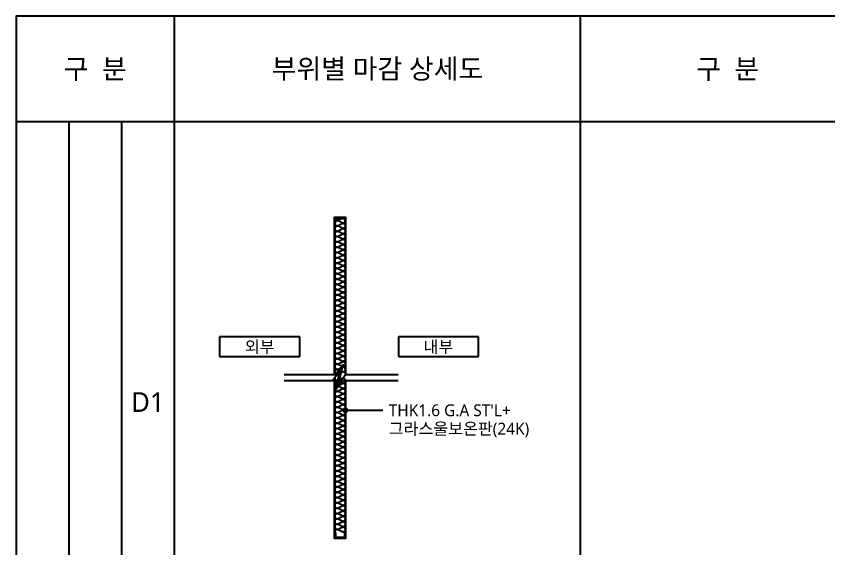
# Model space of a CAD drawing. Extents: x 746174 to 770183, y -129454 to -121400.
# Drawn here: x 763894 to 766981, y -123429 to -121405 of the extents above; entities that cross this region are included whole.
import ezdxf
from ezdxf.enums import TextEntityAlignment as Align

# ---------------------------------------------------------------- set-up
doc = ezdxf.new("R2010")
doc.units = 0
doc.header["$LTSCALE"] = 300
doc.header["$MEASUREMENT"] = 0
doc.layers.get('0').update_dxf_attribs({"linetype": 'CONTINUOUS'})
for name, color, linetype in [('ELE-8', 8, 'CONTINUOUS'), ('HAT-INS', 250, 'CONTINUOUS'), ('SYM', 6, 'CONTINUOUS'), ('SYM-LEAD', 6, 'CONTINUOUS'), ('TBL_7', 7, 'CONTINUOUS'), ('TEXT', 3, 'CONTINUOUS'), ('TEXT-NOTE', 6, 'CONTINUOUS'), ('TXT', 3, 'CONTINUOUS')]:
    doc.layers.add(name, color=color, linetype=linetype)
doc.styles.add('스타일1', font='malgun.ttf')
doc.dimstyles.new('DIM-QD 1', dxfattribs={"dimtxt": 3, "dimasz": 1.5, "dimexe": 1, "dimexo": 0, "dimgap": 1, "dimtad": 1, "dimdec": 3, "dimdsep": 46, "dimlunit": 6, "dimtxsty": '스타일1', "dimblk1": 'ARCHTICK', "dimblk2": 'ARCHTICK', "dimsah": 1, "dimcen": 0, "dimclrd": 256, "dimclre": 256, "dimclrt": 3, "dimazin": 2, "dimtfac": 1, "dimtdec": 3, "dimtix": 1, "dimtmove": 2, "dimatfit": 3, "dimldrblk": 'ARCHTICK', "dimfxl": 1, "dimtolj": 1, "dimtzin": 0, "dimarcsym": 0})

# ---------------------------------------------------------------- blocks, each defined once
blk = doc.blocks.new('*U107')
at = {"layer": 'HAT-INS'}
for points in [[(0, 0, 0.414214), (0.25, 0.25), (0, 0.75, -1), (0.5, 0.75), (0.25, 0.25, 0.414214), (0.5, 0)], [(0.5, 0, 0.414214), (0.75, 0.25), (0.5, 0.75, -1), (1, 0.75), (0.75, 0.25, 0.414214), (1, 0)], [(1, 0, 0.414214), (1.25, 0.25), (1, 0.75, -1), (1.5, 0.75), (1.25, 0.25, 0.414214), (1.5, 0)], [(1.5, 0, 0.414214), (1.75, 0.25), (1.5, 0.75, -1), (2, 0.75), (1.75, 0.25, 0.414214), (2, 0)], [(2, 0, 0.414214), (2.25, 0.25), (2, 0.75, -1), (2.5, 0.75), (2.25, 0.25, 0.414214), (2.5, 0)], [(2.5, 0, 0.414214), (2.75, 0.25), (2.5, 0.75, -1), (3, 0.75), (2.75, 0.25, 0.414214), (3, 0)], [(3, 0, 0.414214), (3.25, 0.25), (3, 0.75, -1), (3.5, 0.75), (3.25, 0.25, 0.414214), (3.5, 0)], [(3.5, 0, 0.414214), (3.75, 0.25), (3.5, 0.75, -1), (4, 0.75), (3.75, 0.25, 0.414214), (4, 0)], [(4, 0, 0.414214), (4.25, 0.25), (4, 0.75, -1), (4.5, 0.75), (4.25, 0.25, 0.414214), (4.5, 0)], [(4.5, 0, 0.414214), (4.75, 0.25), (4.5, 0.75, -1), (5, 0.75), (4.75, 0.25, 0.414214), (5, 0)], [(5, 0, 0.414214), (5.25, 0.25), (5, 0.75, -1), (5.5, 0.75), (5.25, 0.25, 0.414214), (5.5, 0)], [(5.5, 0, 0.414214), (5.75, 0.25), (5.5, 0.75, -1), (6, 0.75), (5.75, 0.25, 0.414214), (6, 0)], [(6, 0, 0.414214), (6.25, 0.25), (6, 0.75, -1), (6.5, 0.75), (6.25, 0.25, 0.414214), (6.5, 0)], [(6.5, 0, 0.414214), (6.75, 0.25), (6.5, 0.75, -1), (7, 0.75), (6.75, 0.25, 0.414214), (7, 0)], [(7, 0, 0.414214), (7.25, 0.25), (7, 0.75, -1), (7.5, 0.75), (7.25, 0.25, 0.414214), (7.5, 0)], [(7.5, 0, 0.414214), (7.75, 0.25), (7.5, 0.75, -1), (8, 0.75), (7.75, 0.25, 0.414214), (8, 0)], [(8, 0, 0.414214), (8.25, 0.25), (8, 0.75, -1), (8.5, 0.75), (8.25, 0.25, 0.414214), (8.5, 0)], [(8.5, 0, 0.414214), (8.75, 0.25), (8.5, 0.75, -1), (9, 0.75), (8.75, 0.25, 0.414214), (9, 0)], [(9, 0, 0.414214), (9.25, 0.25), (9, 0.75, -1), (9.5, 0.75), (9.25, 0.25, 0.414214), (9.5, 0)], [(9.5, 0, 0.414214), (9.75, 0.25), (9.5, 0.75, -1), (10, 0.75), (9.75, 0.25, 0.414214), (10, 0)], [(10, 0, 0.414214), (10.25, 0.25), (10, 0.75, -1), (10.5, 0.75), (10.25, 0.25, 0.414214), (10.5, 0)], [(10.5, 0, 0.414214), (10.75, 0.25), (10.5, 0.75, -1), (11, 0.75), (10.75, 0.25, 0.414214), (11, 0)], [(11, 0, 0.414214), (11.25, 0.25), (11, 0.75, -1), (11.5, 0.75), (11.25, 0.25, 0.414214), (11.5, 0)], [(11.5, 0, 0.414214), (11.75, 0.25), (11.5, 0.75, -1), (12, 0.75), (11.75, 0.25, 0.414214), (12, 0)], [(12, 0, 0.414214), (12.25, 0.25), (12, 0.75, -1), (12.5, 0.75), (12.25, 0.25, 0.414214), (12.5, 0)], [(12.5, 0, 0.414214), (12.75, 0.25), (12.5, 0.75, -1), (13, 0.75), (12.75, 0.25, 0.414214), (13, 0)], [(13, 0, 0.414214), (13.25, 0.25), (13, 0.75, -1), (13.5, 0.75), (13.25, 0.25, 0.414214), (13.5, 0)], [(13.5, 0, 0.414214), (13.75, 0.25), (13.5, 0.75, -1), (14, 0.75), (13.75, 0.25, 0.414214), (14, 0)], [(14, 0, 0.414214), (14.25, 0.25), (14, 0.75, -1), (14.5, 0.75), (14.25, 0.25, 0.414214), (14.5, 0)]]:
    blk.add_lwpolyline(points, format="xyb", dxfattribs=at)
blk = doc.blocks.new('*U108')
at = {"layer": 'HAT-INS'}
for points in [[(0, 0, 0.414214), (0.25, 0.25), (0, 0.75, -1), (0.5, 0.75), (0.25, 0.25, 0.414214), (0.5, 0)], [(0.5, 0, 0.414214), (0.75, 0.25), (0.5, 0.75, -1), (1, 0.75), (0.75, 0.25, 0.414214), (1, 0)], [(1, 0, 0.414214), (1.25, 0.25), (1, 0.75, -1), (1.5, 0.75), (1.25, 0.25, 0.414214), (1.5, 0)], [(1.5, 0, 0.414214), (1.75, 0.25), (1.5, 0.75, -1), (2, 0.75), (1.75, 0.25, 0.414214), (2, 0)], [(2, 0, 0.414214), (2.25, 0.25), (2, 0.75, -1), (2.5, 0.75), (2.25, 0.25, 0.414214), (2.5, 0)], [(2.5, 0, 0.414214), (2.75, 0.25), (2.5, 0.75, -1), (3, 0.75), (2.75, 0.25, 0.414214), (3, 0)], [(3, 0, 0.414214), (3.25, 0.25), (3, 0.75, -1), (3.5, 0.75), (3.25, 0.25, 0.414214), (3.5, 0)], [(3.5, 0, 0.414214), (3.75, 0.25), (3.5, 0.75, -1), (4, 0.75), (3.75, 0.25, 0.414214), (4, 0)], [(4, 0, 0.414214), (4.25, 0.25), (4, 0.75, -1), (4.5, 0.75), (4.25, 0.25, 0.414214), (4.5, 0)], [(4.5, 0, 0.414214), (4.75, 0.25), (4.5, 0.75, -1), (5, 0.75), (4.75, 0.25, 0.414214), (5, 0)], [(5, 0, 0.414214), (5.25, 0.25), (5, 0.75, -1), (5.5, 0.75), (5.25, 0.25, 0.414214), (5.5, 0)], [(5.5, 0, 0.414214), (5.75, 0.25), (5.5, 0.75, -1), (6, 0.75), (5.75, 0.25, 0.414214), (6, 0)], [(6, 0, 0.414214), (6.25, 0.25), (6, 0.75, -1), (6.5, 0.75), (6.25, 0.25, 0.414214), (6.5, 0)], [(6.5, 0, 0.414214), (6.75, 0.25), (6.5, 0.75, -1), (7, 0.75), (6.75, 0.25, 0.414214), (7, 0)], [(7, 0, 0.414214), (7.25, 0.25), (7, 0.75, -1), (7.5, 0.75), (7.25, 0.25, 0.414214), (7.5, 0)], [(7.5, 0, 0.414214), (7.75, 0.25), (7.5, 0.75, -1), (8, 0.75), (7.75, 0.25, 0.414214), (8, 0)], [(8, 0, 0.414214), (8.25, 0.25), (8, 0.75, -1), (8.5, 0.75), (8.25, 0.25, 0.414214), (8.5, 0)], [(8.5, 0, 0.414214), (8.75, 0.25), (8.5, 0.75, -1), (9, 0.75), (8.75, 0.25, 0.414214), (9, 0)], [(9, 0, 0.414214), (9.25, 0.25), (9, 0.75, -1), (9.5, 0.75), (9.25, 0.25, 0.414214), (9.5, 0)], [(9.5, 0, 0.414214), (9.75, 0.25), (9.5, 0.75, -1), (10, 0.75), (9.75, 0.25, 0.414214), (10, 0)], [(10, 0, 0.414214), (10.25, 0.25), (10, 0.75, -1), (10.5, 0.75), (10.25, 0.25, 0.414214), (10.5, 0)], [(10.5, 0, 0.414214), (10.75, 0.25), (10.5, 0.75, -1), (11, 0.75), (10.75, 0.25, 0.414214), (11, 0)], [(11, 0, 0.414214), (11.25, 0.25), (11, 0.75, -1), (11.5, 0.75), (11.25, 0.25, 0.414214), (11.5, 0)], [(11.5, 0, 0.414214), (11.75, 0.25), (11.5, 0.75, -1), (12, 0.75), (11.75, 0.25, 0.414214), (12, 0)], [(12, 0, 0.414214), (12.25, 0.25), (12, 0.75, -1), (12.5, 0.75), (12.25, 0.25, 0.414214), (12.5, 0)], [(12.5, 0, 0.414214), (12.75, 0.25), (12.5, 0.75, -1), (13, 0.75), (12.75, 0.25, 0.414214), (13, 0)], [(13, 0, 0.414214), (13.25, 0.25), (13, 0.75, -1), (13.5, 0.75), (13.25, 0.25, 0.414214), (13.5, 0)], [(13.5, 0, 0.414214), (13.75, 0.25), (13.5, 0.75, -1), (14, 0.75), (13.75, 0.25, 0.414214), (14, 0)], [(14, 0, 0.414214), (14.25, 0.25), (14, 0.75, -1), (14.5, 0.75), (14.25, 0.25, 0.414214), (14.5, 0)]]:
    blk.add_lwpolyline(points, format="xyb", dxfattribs=at)
blk = doc.blocks.new('_ARCHTICK')
at = {"color": 0, "linetype": 'ByBlock', "const_width": 0.15}
blk.add_lwpolyline([(-0.5, -0.5), (0.5, 0.5)], dxfattribs=at)
blk = doc.blocks.new('room-1')
at = {"layer": 'TEXT-NOTE', "color": 6}
for p, q in [((0, 5), (20.29, 5)), ((0, 0), (0, 5)), ((20.29, 5), (20.29, 0)), ((20.29, 0), (0, 0))]:
    blk.add_line(p, q, dxfattribs=at)
at = {"layer": 'TEXT-NOTE', "color": 3, "style": '스타일1'}
blk.add_attdef('실명', text='', height=3, dxfattribs=at).set_placement((10.15, 2.59), align=Align.MIDDLE)

msp = doc.modelspace()

# ---------------------------------------------------------------- linework, layer by layer
at = {"layer": 'ELE-8', "linetype": 'Continuous', "lineweight": -3}
for points in [[(765146.6, -122768), (765146.6, -122169.2), (765101.6, -122169.2), (765101.6, -122768)], [(765144.3, -122768.3), (765144.3, -122171.5), (765103.9, -122171.5), (765103.9, -122768)], [(765106.2, -122191.5), (765106.2, -122173.8), (765142, -122173.8), (765142, -122191.5), (765144.3, -122191.5), (765144.3, -122171.5), (765103.9, -122171.5), (765103.9, -122191.5), (765106.2, -122191.5)], [(765101.6, -122783), (765101.6, -123389.2), (765146.6, -123389.2), (765146.6, -122790.5)], [(765103.9, -122779.9), (765103.9, -123386.9), (765144.3, -123386.9), (765144.3, -122790.5)], [(765106.2, -123366.9), (765106.2, -123384.6), (765142, -123384.6), (765142, -123366.9), (765144.3, -123366.9), (765144.3, -123386.9), (765103.9, -123386.9), (765103.9, -123366.9), (765106.2, -123366.9)]]:
    msp.add_lwpolyline(points, dxfattribs=at)
at = {"layer": 'SYM', "color": 6}
for points in [[(765344.8, -122768), (765144.5, -122768), (765116.6, -122805.5), (765135.3, -122730.5), (765107.2, -122768), (764912, -122768)], [(765344.8, -122790.5), (765133.3, -122790.5), (765105.3, -122828), (765124.1, -122753), (765095.9, -122790.5), (764912, -122790.5)]]:
    msp.add_lwpolyline(points, dxfattribs=at)
at = {"layer": 'TBL_7', "color": 4}
msp.add_lwpolyline([(763893.8, -129439.2), (768893.8, -129439.2), (768893.8, -121404.7), (763893.8, -121404.7)], close=True, dxfattribs=at)
at = {"layer": 'TXT'}
for p, q in [((764493.8, -121404.7), (764493.8, -129439.2)), ((766035.8, -121404.7), (766035.8, -127521)), ((763893.8, -121804.7), (768893.8, -121804.7)), ((764093.8, -121804.7), (764093.8, -129439.2)), ((764293.8, -121804.7), (764293.8, -129439.2))]:
    msp.add_line(p, q, dxfattribs=at)

# ---------------------------------------------------------------- block references
at = {"layer": 'HAT-INS', "xscale": 40.39999999987776, "yscale": 40.39999999987776, "zscale": 40.39999999987776, "rotation": 270}
for name, p in [('*U107', (765103.9, -122171.5)), ('*U108', (765103.9, -122779.9))]:
    msp.add_blockref(name, p, dxfattribs=at)
at = {"layer": 'TEXT-NOTE'}
ref = msp.add_blockref('room-1', (764666.6, -122623.3), dxfattribs=dict(at, xscale=-15, yscale=15, zscale=15, rotation=180))
ref.add_attrib('실명', '외부', dxfattribs={"color": 3, "height": 45, "style": '스타일1'}).set_placement((764818.8, -122660.8), align=Align.MIDDLE)
ref = msp.add_blockref('room-1', (765345.6, -122623.3), dxfattribs=dict(at, xscale=-15, yscale=15, zscale=15, rotation=180))
ref.add_attrib('실명', '내부', dxfattribs={"color": 3, "height": 45, "style": '스타일1'}).set_placement((765497.8, -122660.8), align=Align.MIDDLE)

# ---------------------------------------------------------------- texts
at = {"layer": 'TEXT', "style": '스타일1'}
for s, p in [('구  분', (764193.8, -121604.7)), ('부위별 마감 상세도', (765266.2, -121604.7)), ('구  분', (766596.7, -121604.7)), ('D1', (764393.8, -122871.5))]:
    msp.add_text(s, height=75, dxfattribs=at).set_placement(p, align=Align.MIDDLE_CENTER)
for s, p in [("THK1.6 G.A ST'L+", (765309, -122902.6)), ('그라스울보온판(24K)', (765309, -122972.6))]:
    msp.add_text(s, height=45, dxfattribs=at).set_placement(p, align=Align.MIDDLE_LEFT)

# ---------------------------------------------------------------- leaders
at = {"layer": 'SYM-LEAD', "color": 6}
msp.add_leader([(765144.3, -122902.6), (765286.5, -122902.6)], dimstyle='DIM-QD 1', override={"dimscale": 15, "dimtad": 0, "dimclrd": 6, "dimldrblk": 'DOT'}, dxfattribs=at)

doc.saveas('drawing.dxf')
